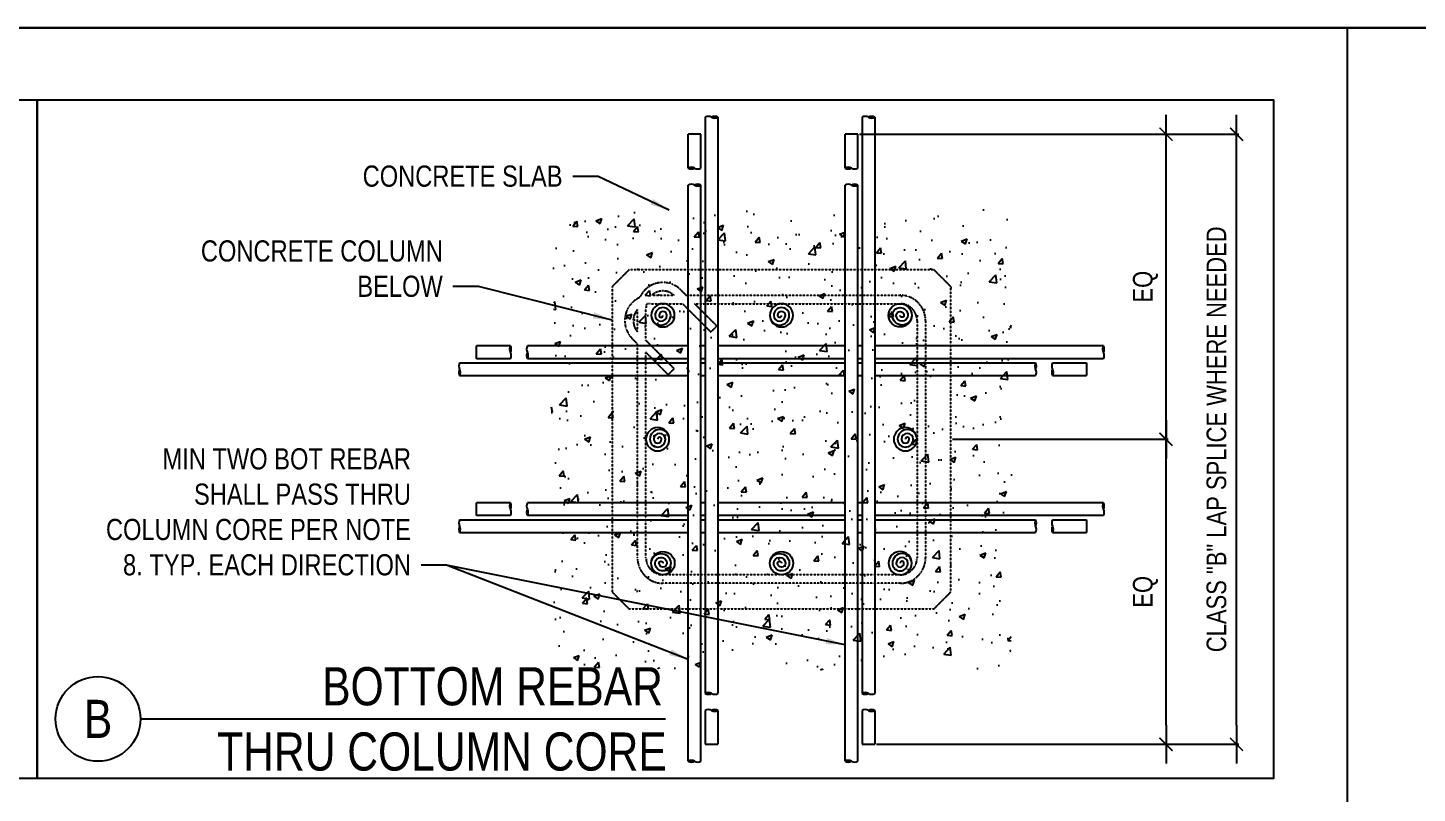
# Model space of a CAD drawing. Header units: millimetres. Extents: x 2010 to 89904, y -16050 to 57150.
# Drawn here: x 55935 to 72905, y 47805 to 57150 of the extents above; entities that cross this region are included whole.
import ezdxf
from ezdxf.enums import TextEntityAlignment as Align

# ---------------------------------------------------------------- set-up
doc = ezdxf.new("R2010")
doc.units = ezdxf.units.MM
doc.linetypes.add('HIDDEN2', pattern=[0.1875, 0.125, -0.0625])
doc.layers.add('NPLT-JLA', color=193, linetype='Continuous', plot=False)
for name, color, linetype in [('S-G-DIMS', 1, 'Continuous'), ('S-G-HDN2', 1, 'HIDDEN2'), ('S-G-HTCH', 1, 'Continuous'), ('S-G-LEDR', 2, 'Continuous'), ('S-G-MEDM', 3, 'Continuous'), ('S-G-RBAR', 7, 'Continuous'), ('S-G-STTL', 4, 'Continuous'), ('S-P-W-TDOWN', 3, 'Continuous')]:
    doc.layers.add(name, color=color, linetype=linetype)
doc.styles.add('ARIAL', font='arial.ttf', dxfattribs={"width": 0.8})
doc.dimstyles.new('ARIALDIMS', dxfattribs={"dimscale": 12, "dimtxt": 20, "dimasz": 19.5, "dimexe": 2.25, "dimexo": 1.75, "dimgap": 10, "dimtad": 1, "dimzin": 3, "dimdsep": 46, "dimtxsty": 'ARIAL', "dimblk1": 'nyatick', "dimblk2": 'nyatick', "dimsah": 1, "dimcen": 2.25, "dimclrd": 1, "dimclre": 1, "dimclrt": 2, "dimadec": 0, "dimazin": 0, "dimtfac": 1, "dimtmove": 0, "dimatfit": 3, "dimfxl": 1, "dimfrac": 2, "dimtolj": 1, "dimtzin": 0, "dimarcsym": 0})

# ---------------------------------------------------------------- blocks, each defined once
blk = doc.blocks.new('nyatick')
at = {"layer": 'S-G-DIMS'}
blk.add_line((-1.005, 0), (1.005, 0), dxfattribs=at)
at = {"layer": 'S-G-DIMS', "const_width": 0.08}
blk.add_lwpolyline([(0.34, 0.34), (-0.34, -0.34)], dxfattribs=at)
blk = doc.blocks.new('*D634')
at = {"layer": 'Defpoints', "color": 0, "transparency": 16777216}
for p in [(66073, 55851), (70698, 55851), (66280, 48402)]:
    blk.add_point(p, dxfattribs=at)
at = {"layer": 'S-G-DIMS', "color": 1, "lineweight": -2, "transparency": 16777216}
for p, q in [((66094, 55851), (70725, 55851)), ((70698, 48636), (70698, 55617)), ((66301, 48402), (70725, 48402))]:
    blk.add_line(p, q, dxfattribs=at)
at = {"layer": 'S-G-DIMS', "color": 1, "lineweight": -2, "transparency": 16777216, "xscale": 234, "yscale": 234, "zscale": 234}
for p, rotation in [((70698, 55851), 90), ((70698, 48402), 270)]:
    blk.add_blockref('nyatick', p, dxfattribs=dict(at, rotation=rotation))
at = {"layer": 'S-G-DIMS', "color": 2, "transparency": 16777216, "insert": (70454, 52126), "char_height": 240, "attachment_point": 5, "rotation": 90, "style": 'ARIAL'}
blk.add_mtext('\\A1;CLASS "B" LAP SPLICE WHERE NEEDED', dxfattribs=at)
blk = doc.blocks.new('*D635')
at = {"layer": 'Defpoints', "color": 0, "transparency": 16777216}
for p in [(67210, 52126), (69837, 52126), (66280, 48402)]:
    blk.add_point(p, dxfattribs=at)
at = {"layer": 'S-G-DIMS', "color": 1, "lineweight": -2, "transparency": 16777216}
for p, q in [((67231, 52126), (69864, 52126)), ((69837, 48636), (69837, 51892)), ((66301, 48402), (69864, 48402))]:
    blk.add_line(p, q, dxfattribs=at)
at = {"layer": 'S-G-DIMS', "color": 1, "lineweight": -2, "transparency": 16777216, "xscale": 234, "yscale": 234, "zscale": 234}
for p, rotation in [((69837, 52126), 90), ((69837, 48402), 270)]:
    blk.add_blockref('nyatick', p, dxfattribs=dict(at, rotation=rotation))
at = {"layer": 'S-G-DIMS', "color": 2, "transparency": 16777216, "insert": (69586, 50264), "char_height": 240, "attachment_point": 5, "rotation": 90, "style": 'ARIAL'}
blk.add_mtext('\\A1;EQ', dxfattribs=at)
blk = doc.blocks.new('*D636')
at = {"layer": 'Defpoints', "color": 0, "transparency": 16777216}
for p in [(66073, 55851), (69837, 55851), (67210, 52126)]:
    blk.add_point(p, dxfattribs=at)
at = {"layer": 'S-G-DIMS', "color": 1, "lineweight": -2, "transparency": 16777216}
for p, q in [((66094, 55851), (69864, 55851)), ((69837, 52360), (69837, 55617)), ((67231, 52126), (69864, 52126))]:
    blk.add_line(p, q, dxfattribs=at)
at = {"layer": 'S-G-DIMS', "color": 1, "lineweight": -2, "transparency": 16777216, "xscale": 234, "yscale": 234, "zscale": 234}
for p, rotation in [((69837, 55851), 90), ((69837, 52126), 270)]:
    blk.add_blockref('nyatick', p, dxfattribs=dict(at, rotation=rotation))
at = {"layer": 'S-G-DIMS', "color": 2, "transparency": 16777216, "insert": (69586, 53989), "char_height": 240, "attachment_point": 5, "rotation": 90, "style": 'ARIAL'}
blk.add_mtext('\\A1;EQ', dxfattribs=at)

msp = doc.modelspace()

# ---------------------------------------------------------------- hatches: boundary and pattern name
at = {"layer": 'S-G-HTCH'}
h = msp.add_hatch(dxfattribs=at)
h.set_pattern_fill('AR-CONC', color=256, scale=103.457401)
h.set_pattern_definition([(50, (38242.1, 8622.1), (742.059, -64.922), [77.593, -853.524]), (355, (38242.1, 8622.1), (-143.549, 778.198), [62.074, -682.819]), (100.4514, (38303.96, 8616.7), (598.51, 713.277), [65.944, -725.383]), (46.1842, (38242.1, 8829), (1104.14, -171.242), [116.39, -1280.285]), (96.6356, (38334.1, 8814.8), (966.977, 1007.798), [98.916, -1088.076]), (351.1842, (38242.1, 8829), (966.977, 1007.798), [93.112, -1024.228]), (21, (38345.6, 8777.3), (617.5445, -416.539), [77.593, -853.524]), (326, (38345.6, 8777.3), (251.728, 750.221), [62.074, -682.819]), (71.4514, (38397.04, 8742.6), (869.272, 333.682), [65.944, -725.383]), (37.5, (38242.12, 8622.12), (12.5803, 344.4033), [0, -674.5423, 0, -693.1646, 0, -685.4053]), (7.5, (38242.12, 8622.12), (272.165, 408.048), [0, -395.2073, 0, -659.0236, 0, -261.23]), (327.5, (38011.4, 8622.12), (552.2788, -23.3347), [0, -258.6435, 0, -806.9677, 0, -1070.784]), (317.5, (37907.95, 8622.1), (603.3493, 103.566), [0, -336.2366, 0, -535.9093, 0, -760.412])])
h.paths.add_polyline_path([(62347.695, 49333.024), (62785.239, 49309.147), (62979.788, 49332.855), (63141.122, 49342.338), (63416.338, 49328.113), (63933.554, 49313.889), (64099.632, 49337.597), (64332.142, 49356.563), (64369.097, 49356.563), (64492.469, 49361.305), (64710.744, 49380.271), (65371.754, 49313.858), (65575.793, 49313.858), (65931.675, 49299.633), (66107.244, 49309.116), (65826.277, 49328.083), (66163.179, 49328.083), (66514.316, 49328.083), (66784.787, 49342.308), (66993.571, 49356.533), (67159.65, 49351.791), (67382.67, 49313.858), (67934.395, 49333.024), (67953.56, 49884.749), (67915.627, 50107.768), (67910.886, 50273.847), (67925.11, 50482.631), (67939.335, 50753.102), (67939.335, 51104.239), (67939.335, 51027.312), (67958.302, 51160.175), (67967.785, 51335.743), (67953.56, 51691.626), (67953.56, 51895.665), (67887.147, 52556.675), (67906.113, 52774.949), (67910.855, 52898.322), (67910.855, 52935.276), (67929.822, 53167.786), (67953.53, 53333.865), (67939.305, 53851.081), (67925.08, 54126.296), (67934.563, 54287.63), (67958.271, 54482.179), (67934.395, 54919.723), (67496.851, 54943.6), (67302.301, 54919.892), (67140.968, 54910.408), (66865.752, 54924.633), (66348.536, 54938.858), (66182.458, 54915.15), (65949.948, 54896.183), (65912.993, 54896.183), (65789.62, 54891.442), (65571.346, 54872.475), (64910.336, 54938.889), (64706.297, 54938.889), (64350.415, 54953.114), (64174.846, 54943.63), (64455.813, 54924.664), (64118.911, 54924.664), (63767.773, 54924.664), (63497.303, 54910.439), (63288.518, 54896.214), (63122.44, 54900.956), (62899.42, 54938.889), (62347.695, 54919.723), (62328.53, 54367.998), (62366.463, 54144.979), (62371.204, 53978.9), (62356.979, 53770.115), (62342.755, 53499.645), (62342.755, 53148.508), (62342.755, 53225.435), (62323.788, 53092.572), (62314.305, 52917.004), (62328.53, 52561.121), (62328.53, 52357.082), (62394.943, 51696.072), (62375.976, 51477.798), (62371.235, 51354.425), (62371.235, 51317.47), (62352.268, 51084.96), (62328.56, 50918.882), (62342.785, 50401.666), (62357.01, 50126.45), (62347.527, 49965.117), (62323.818, 49770.568)])

# ---------------------------------------------------------------- linework, layer by layer
at = {"layer": 'NPLT-JLA'}
for p, q in [((89875, 57150), (2250, 57150)), ((20075, 57150), (89875, 57150)), ((72050, 57150), (72050, -16050))]:
    msp.add_line(p, q, dxfattribs=at)
at = {"layer": 'S-G-HDN2'}
for p, q in [((64351.04, 53510.497), (64277.885, 53437.341)), ((63830.077, 52989.534), (63756.922, 52916.378))]:
    msp.add_line(p, q, dxfattribs=at)
msp.add_lwpolyline([(63278.812, 50057.225), (67003.278, 50057.225), (67210.193, 50264.14), (67210.193, 53988.607), (67003.278, 54195.521), (63278.812, 54195.521), (63071.897, 53988.607), (63071.897, 50264.14)], close=True, dxfattribs=at)
msp.add_lwpolyline([(63382.269, 53291.031), (63317.989, 53355.311, -0.524482029), (63409.756, 53857.662, -0.524482029), (63912.108, 53949.429), (63976.388, 53885.149), (66589.449, 53885.149, -0.414213562), (66899.821, 53574.777), (66899.821, 50677.97, -0.414213562), (66589.449, 50367.598), (63692.641, 50367.598, -0.414213562), (63382.269, 50677.97)], format="xyb", close=True, dxfattribs=at)
for points in [[(63555.78, 53885.149, -0.377964473), (63829.503, 53885.149, -0.377964473)], [(63382.269, 53437.916, -0.377964473), (63382.269, 53711.638, -0.377964473)], [(63830.077, 52989.534), (63485.727, 53333.884), (63485.727, 53729.963, -0.056662599), (63491.007, 53776.411, -0.056662599), (63537.455, 53781.692), (63933.534, 53781.692), (64277.885, 53437.341)], [(64079.845, 53781.692), (66589.449, 53781.692, -0.414213562), (66796.363, 53574.777), (66796.363, 50677.97, -0.414213562), (66589.449, 50471.055), (63692.641, 50471.055, -0.414213562), (63485.727, 50677.97), (63485.727, 53187.573)]]:
    msp.add_lwpolyline(points, format="xyb", dxfattribs=at)
for points in [[(63555.78, 53885.149), (63829.503, 53885.149)], [(63382.269, 53437.916), (63382.269, 53711.638)], [(64079.845, 53781.692), (64351.04, 53510.497)], [(63756.922, 52916.378), (63485.727, 53187.573)]]:
    msp.add_lwpolyline(points, dxfattribs=at)
at = {"layer": 'S-G-MEDM'}
for points in [[(54185.615, 47988.077), (56047.849, 47988.077), (56047.849, 56264.669), (54185.615, 56264.669)], [(56047.849, 47988.077), (71152.629, 47988.077), (71152.629, 56264.669), (56047.849, 56264.669)]]:
    msp.add_lwpolyline(points, close=True, dxfattribs=at)
for centre, start, end in [((64248.035, 55990.557), 60, 120), ((64325.628, 55990.557), 60, 120), ((64325.628, 56124.952), 240, 300), ((66163.377, 55990.557), 60, 120), ((66240.97, 55990.557), 60, 120), ((66240.97, 56124.952), 240, 300), ((64041.12, 55369.813), 60, 120), ((64041.12, 55504.208), 240, 300), ((64118.713, 55504.208), 240, 300), ((65956.462, 55369.813), 60, 120), ((65956.462, 55504.208), 240, 300), ((66034.055, 55504.208), 240, 300), ((64041.12, 55162.898), 60, 120), ((64118.713, 55162.898), 60, 120), ((64118.713, 55297.293), 240, 300), ((65956.462, 55162.898), 60, 120), ((66034.055, 55162.898), 60, 120), ((66034.055, 55297.293), 240, 300), ((61897.606, 53226.298), 150, 210), ((61763.211, 53226.298), 330, 30), ((61763.211, 53148.705), 330, 30), ((62104.52, 53226.298), 150, 210), ((62104.52, 53148.705), 150, 210), ((61970.125, 53148.705), 330, 30), ((69139.624, 53226.298), 150, 210), ((69005.229, 53226.298), 330, 30), ((69005.229, 53148.705), 330, 30), ((61276.861, 53019.384), 150, 210), ((61276.861, 52941.791), 150, 210), ((61142.466, 52941.791), 330, 30), ((68311.965, 53019.384), 150, 210), ((68177.569, 53019.384), 330, 30), ((68177.569, 52941.791), 330, 30), ((68518.879, 53019.384), 150, 210), ((68518.879, 52941.791), 150, 210), ((68384.484, 52941.791), 330, 30), ((61897.606, 51310.956), 150, 210), ((61763.211, 51310.956), 330, 30), ((61763.211, 51233.363), 330, 30), ((62104.52, 51310.956), 150, 210), ((62104.52, 51233.363), 150, 210), ((61970.125, 51233.363), 330, 30), ((69139.624, 51310.956), 150, 210), ((69005.229, 51310.956), 330, 30), ((69005.229, 51233.363), 330, 30), ((61276.861, 51104.041), 150, 210), ((68311.965, 51104.041), 150, 210), ((68177.569, 51104.041), 330, 30), ((68518.879, 51104.041), 150, 210), ((61276.861, 51026.448), 150, 210), ((61142.466, 51026.448), 330, 30), ((68177.569, 51026.448), 330, 30), ((68518.879, 51026.448), 150, 210), ((68384.484, 51026.448), 330, 30), ((64248.035, 48955.454), 60, 120), ((64248.035, 49089.849), 240, 300), ((64325.628, 49089.849), 240, 300), ((66163.377, 48955.454), 60, 120), ((66163.377, 49089.849), 240, 300), ((66240.97, 49089.849), 240, 300), ((64248.035, 48748.539), 60, 120), ((64325.628, 48748.539), 60, 120), ((64325.628, 48882.934), 240, 300), ((66163.377, 48748.539), 60, 120), ((66240.97, 48748.539), 60, 120), ((66240.97, 48882.934), 240, 300), ((64041.12, 48127.795), 60, 120), ((64041.12, 48262.19), 240, 300), ((64118.713, 48262.19), 240, 300), ((65956.462, 48127.795), 60, 120), ((65956.462, 48262.19), 240, 300), ((66034.055, 48262.19), 240, 300)]:
    msp.add_arc(centre, 77.593, start, end, dxfattribs=at)
at = {"layer": 'S-G-RBAR'}
for points in [[(63550.387, 53639.438, 1), (63834.895, 53639.438, 1), (63550.387, 53639.438, 1), (63787.477, 53639.438, 1), (63597.805, 53639.438, 1), (63740.059, 53639.438, 1), (63645.223, 53639.438, 1), (63692.641, 53639.438, 1)], [(64998.791, 53639.438, 1), (65283.299, 53639.438, 1), (64998.791, 53639.438, 1), (65235.881, 53639.438, 1), (65046.209, 53639.438, 1), (65188.463, 53639.438, 1), (65093.627, 53639.438, 1), (65141.045, 53639.438, 1)], [(66731.702, 53639.438, -1), (66447.195, 53639.438, -1), (66731.702, 53639.438, -1), (66494.613, 53639.438, -1), (66684.285, 53639.438, -1), (66542.031, 53639.438, -1), (66636.867, 53639.438, -1), (66589.449, 53639.438, -1)], [(63770.234, 52126.373, 1), (63485.727, 52126.373, 1), (63770.234, 52126.373, 1), (63533.144, 52126.373, 1), (63722.816, 52126.373, 1), (63580.562, 52126.373, 1), (63675.398, 52126.373, 1), (63627.98, 52126.373, 1)], [(66796.363, 52126.373, 1), (66511.856, 52126.373, 1), (66796.363, 52126.373, 1), (66559.273, 52126.373, 1), (66748.945, 52126.373, 1), (66606.691, 52126.373, 1), (66701.527, 52126.373, 1), (66654.109, 52126.373, 1)], [(63550.387, 50613.309, -1), (63834.895, 50613.309, -1), (63550.387, 50613.309, -1), (63787.477, 50613.309, -1), (63597.805, 50613.309, -1), (63740.059, 50613.309, -1), (63645.223, 50613.309, -1), (63692.641, 50613.309, -1)], [(64998.791, 50613.309, -1), (65283.299, 50613.309, -1), (64998.791, 50613.309, -1), (65235.881, 50613.309, -1), (65046.209, 50613.309, -1), (65188.463, 50613.309, -1), (65093.627, 50613.309, -1), (65141.045, 50613.309, -1)], [(66731.702, 50613.309, 1), (66447.195, 50613.309, 1), (66731.702, 50613.309, 1), (66494.613, 50613.309, 1), (66684.285, 50613.309, 1), (66542.031, 50613.309, 1), (66636.867, 50613.309, 1), (66589.449, 50613.309, 1)]]:
    msp.add_lwpolyline(points, format="xyb", dxfattribs=at)
at = {"layer": 'S-G-STTL'}
msp.add_line((57310.09, 48712.279), (63724.449, 48712.279), dxfattribs=at)
msp.add_circle((56792.803, 48712.279), 517.287, dxfattribs=at)
at = {"layer": 'S-P-W-TDOWN'}
for p, q in [((64209.238, 56057.755), (64209.238, 49022.651)), ((64364.424, 56057.755), (64364.424, 49022.651)), ((66124.58, 56057.755), (66124.58, 49022.651)), ((66279.766, 56057.755), (66279.766, 49022.651)), ((64002.323, 55437.01), (64002.323, 55850.84)), ((64157.51, 55850.84), (64002.323, 55850.84)), ((64157.51, 55437.01), (64157.51, 55850.84)), ((65917.666, 55437.01), (65917.666, 55850.84)), ((66072.852, 55850.84), (65917.666, 55850.84)), ((66072.852, 55437.01), (66072.852, 55850.84)), ((64002.323, 48194.992), (64002.323, 55230.095)), ((64157.51, 48194.992), (64157.51, 55230.095)), ((65917.666, 48194.992), (65917.666, 55230.095)), ((66072.852, 48194.992), (66072.852, 55230.095)), ((61830.408, 53265.095), (61416.578, 53265.095)), ((61416.578, 53109.909), (61416.578, 53265.095)), ((64002.323, 53265.095), (62037.323, 53265.095)), ((64209.238, 53265.095), (64157.51, 53265.095)), ((65917.666, 53265.095), (64364.424, 53265.095)), ((66124.58, 53265.095), (66072.852, 53265.095)), ((69072.426, 53265.095), (66279.766, 53265.095)), ((61209.664, 53058.18), (64002.323, 53058.18)), ((61830.408, 53109.909), (61416.578, 53109.909)), ((64002.323, 53109.909), (62037.323, 53109.909)), ((64209.238, 53109.909), (64157.51, 53109.909)), ((64157.51, 53058.18), (64209.238, 53058.18)), ((65917.666, 53109.909), (64364.424, 53109.909)), ((64364.424, 53058.18), (65917.666, 53058.18)), ((66124.58, 53109.909), (66072.852, 53109.909)), ((66072.852, 53058.18), (66124.58, 53058.18)), ((69072.426, 53109.909), (66279.766, 53109.909)), ((66279.766, 53058.18), (68244.767, 53058.18)), ((68451.682, 53058.18), (68865.511, 53058.18)), ((68865.511, 53058.18), (68865.511, 52902.994)), ((61209.664, 52902.994), (64002.323, 52902.994)), ((64157.51, 52902.994), (64209.238, 52902.994)), ((64364.424, 52902.994), (65917.666, 52902.994)), ((66072.852, 52902.994), (66124.58, 52902.994)), ((66279.766, 52902.994), (68244.767, 52902.994)), ((68451.682, 52902.994), (68865.511, 52902.994)), ((61830.408, 51349.753), (61416.578, 51349.753)), ((61416.578, 51194.567), (61416.578, 51349.753)), ((64002.323, 51349.753), (62037.323, 51349.753)), ((64209.238, 51349.753), (64157.51, 51349.753)), ((65917.666, 51349.753), (64364.424, 51349.753)), ((66124.58, 51349.753), (66072.852, 51349.753)), ((69072.426, 51349.753), (66279.766, 51349.753)), ((61209.664, 51142.838), (64002.323, 51142.838)), ((61830.408, 51194.567), (61416.578, 51194.567)), ((64002.323, 51194.567), (62037.323, 51194.567)), ((64209.238, 51194.567), (64157.51, 51194.567)), ((64157.51, 51142.838), (64209.238, 51142.838)), ((65917.666, 51194.567), (64364.424, 51194.567)), ((64364.424, 51142.838), (65917.666, 51142.838)), ((66124.58, 51194.567), (66072.852, 51194.567)), ((66072.852, 51142.838), (66124.58, 51142.838)), ((69072.426, 51194.567), (66279.766, 51194.567)), ((66279.766, 51142.838), (68244.767, 51142.838)), ((68451.682, 51142.838), (68865.511, 51142.838)), ((68865.511, 51142.838), (68865.511, 50987.652)), ((61209.664, 50987.652), (64002.323, 50987.652)), ((64157.51, 50987.652), (64209.238, 50987.652)), ((64364.424, 50987.652), (65917.666, 50987.652)), ((66072.852, 50987.652), (66124.58, 50987.652)), ((66279.766, 50987.652), (68244.767, 50987.652)), ((68451.682, 50987.652), (68865.511, 50987.652)), ((64209.238, 48815.737), (64209.238, 48401.907)), ((64364.424, 48815.737), (64364.424, 48401.907)), ((66124.58, 48815.737), (66124.58, 48401.907)), ((66279.766, 48815.737), (66279.766, 48401.907)), ((64209.238, 48401.907), (64364.424, 48401.907)), ((66124.58, 48401.907), (66279.766, 48401.907))]:
    msp.add_line(p, q, dxfattribs=at)

# ---------------------------------------------------------------- texts
at = {"layer": 'S-G-LEDR', "color": 3, "char_height": 258.64351, "attachment_point": 9, "style": 'ARIAL'}
for s, insert, width in [('CONCRETE SLAB', (62466.465, 55206.098), 3783.90212), ('CONCRETE COLUMN BELOW', (61003.831, 53861.514), 3258.7835), ('MIN TWO BOT REBAR SHALL PASS THRU COLUMN CORE PER NOTE 8. TYP. EACH DIRECTION', (60615.287, 50460.841), 3783.90212)]:
    msp.add_mtext(s, dxfattribs=dict(at, insert=insert, width=width))
at = {"layer": 'S-G-STTL', "style": 'ARIAL', "width": 0.8}
for s, p in [('BOTTOM REBAR', (59530.232, 48877.811)), ('THRU COLUMN CORE', (58248.01, 48081.189))]:
    msp.add_text(s, height=465.55831, dxfattribs=at).set_placement(p)
msp.add_text('B', height=465.558, dxfattribs=at).set_placement((56792.803, 48712.279), align=Align.MIDDLE)

# ---------------------------------------------------------------- dimensions: what is measured, and where the dimension line sits
at = {"layer": 'S-G-DIMS'}
for base, p2, text, picture, middle in [((70697.846, 55850.84), (66072.852, 55850.84), 'CLASS "B" LAP SPLICE WHERE NEEDED', '*D634', (70453.753, 52126.373)), ((69837.221, 52126.373), (67210.193, 52126.373), 'EQ', '*D635', (69585.761, 50264.14))]:
    dim = msp.add_linear_dim(base=base, p1=(66279.766, 48401.907), p2=p2, angle=90, text=text, dimstyle='ARIALDIMS', dxfattribs=at)
    dim.commit()
    dim.dimension.update_dxf_attribs({"geometry": picture, "text_midpoint": middle})
dim = msp.add_linear_dim(base=(69837.221, 55850.84), p1=(67210.193, 52126.373), p2=(66072.852, 55850.84), angle=90, text='EQ', dimstyle='ARIALDIMS', override={"dimtmove": 1}, dxfattribs=at)
dim.commit()
dim.dimension.update_dxf_attribs({"geometry": '*D636', "text_midpoint": (69585.761, 53988.607)})

# ---------------------------------------------------------------- leaders
at = {"layer": 'S-G-LEDR', "annotation_type": 0, "has_hookline": 1, "hookline_direction": 1}
for points in [[(63767.773, 54924.664), (62900.986, 55335.42), (62590.614, 55335.42)], [(63071.897, 53582.113), (61438.353, 53990.836), (61127.98, 53990.836)], [(65917.666, 49617.624), (61049.808, 50590.163), (60739.436, 50590.163)]]:
    msp.add_leader(points, dimstyle='ARIALDIMS', override={"dimgap": 0.05, "dimtad": 0}, dxfattribs=at)
at = {"layer": 'S-G-LEDR'}
msp.add_leader([(64002.323, 49439.075), (61049.808, 50590.163)], dimstyle='ARIALDIMS', override={"dimgap": 0.05, "dimtad": 0}, dxfattribs=at)

doc.saveas('drawing.dxf')
